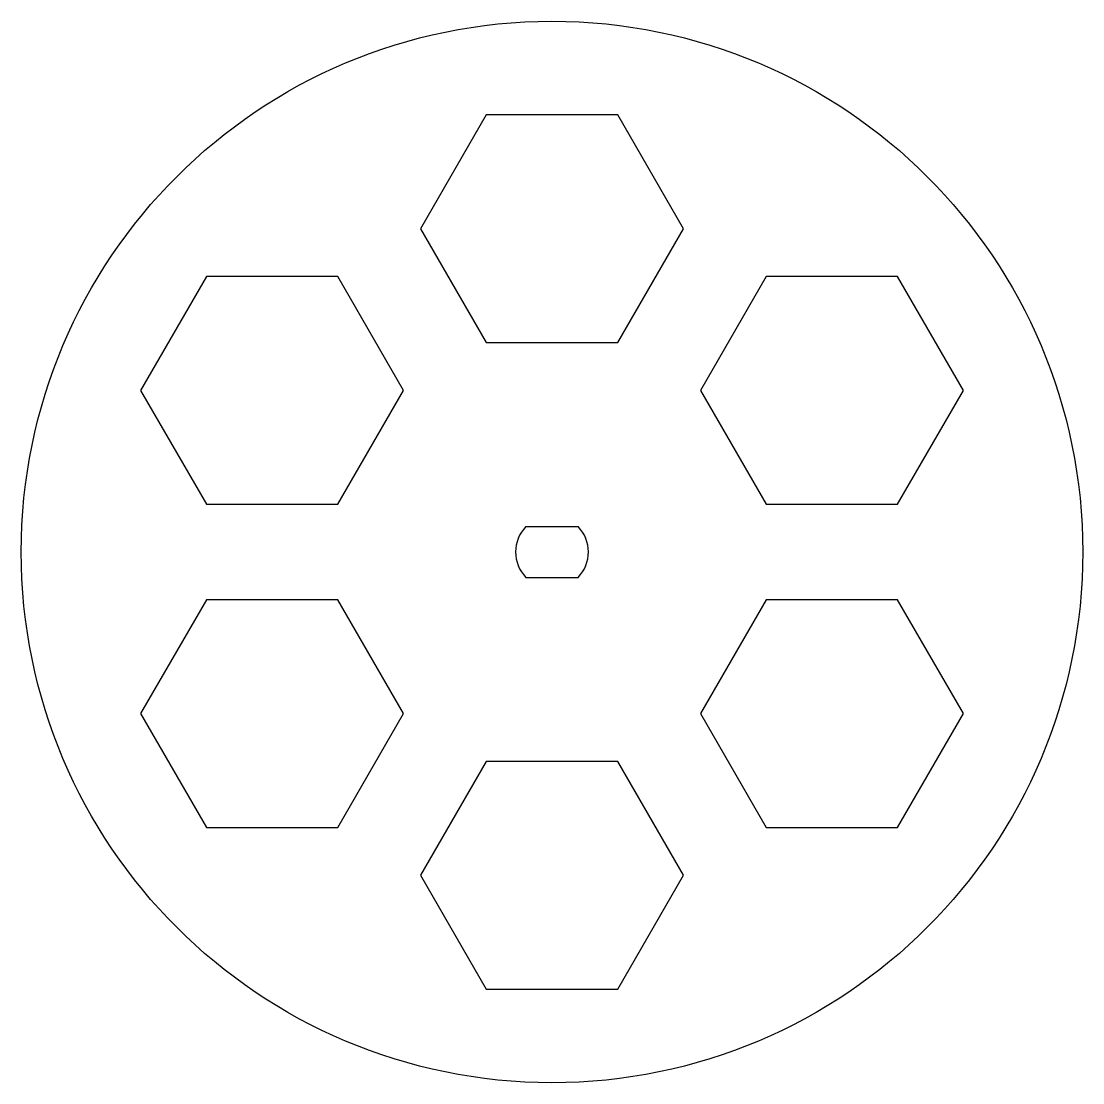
# Model space of a CAD drawing. Extents: x 55.8 to 133.3, y -121.3 to -43.8.
import ezdxf

# ---------------------------------------------------------------- set-up
doc = ezdxf.new("R2010")
doc.units = 0
doc.layers.add('VISIBLE', color=7, linetype='CONTINUOUS')

msp = doc.modelspace()

# ---------------------------------------------------------------- linework, layer by layer
at = {"layer": 'VISIBLE'}
for p, q in [((89.775, -50.595), (84.977, -58.905)), ((99.37, -50.595), (89.775, -50.595)), ((104.168, -58.905), (99.37, -50.595)), ((84.977, -58.905), (89.775, -67.215)), ((99.37, -67.215), (104.168, -58.905)), ((69.337, -62.395), (64.539, -70.705)), ((78.932, -62.395), (69.337, -62.395)), ((83.73, -70.705), (78.932, -62.395)), ((110.213, -62.395), (105.415, -70.705)), ((119.808, -62.395), (110.213, -62.395)), ((124.606, -70.705), (119.808, -62.395)), ((89.775, -67.215), (99.37, -67.215)), ((64.539, -70.705), (69.337, -79.015)), ((78.932, -79.015), (83.73, -70.705)), ((105.415, -70.705), (110.213, -79.015)), ((119.808, -79.015), (124.606, -70.705)), ((69.337, -79.015), (78.932, -79.015)), ((110.213, -79.015), (119.808, -79.015)), ((92.666, -80.65), (96.479, -80.65)), ((92.666, -84.36), (96.479, -84.36)), ((69.337, -85.995), (64.539, -94.305)), ((78.932, -85.995), (69.337, -85.995)), ((83.73, -94.305), (78.932, -85.995)), ((110.213, -85.995), (105.415, -94.305)), ((119.808, -85.995), (110.213, -85.995)), ((124.606, -94.305), (119.808, -85.995)), ((64.539, -94.305), (69.337, -102.615)), ((78.932, -102.615), (83.73, -94.305)), ((105.415, -94.305), (110.213, -102.615)), ((119.808, -102.615), (124.606, -94.305)), ((89.775, -97.795), (84.977, -106.105)), ((99.37, -97.795), (89.775, -97.795)), ((104.168, -106.105), (99.37, -97.795)), ((69.337, -102.615), (78.932, -102.615)), ((110.213, -102.615), (119.808, -102.615)), ((84.977, -106.105), (89.775, -114.415)), ((99.37, -114.415), (104.168, -106.105)), ((89.775, -114.415), (99.37, -114.415))]:
    msp.add_line(p, q, dxfattribs=at)
msp.add_circle((94.572, -82.505), 38.75, dxfattribs=at)
for start, end in [(135.78375, 224.21625), (315.78375, 44.21625)]:
    msp.add_arc((94.572, -82.505), 2.66, start, end, dxfattribs=at)

doc.saveas('drawing.dxf')
